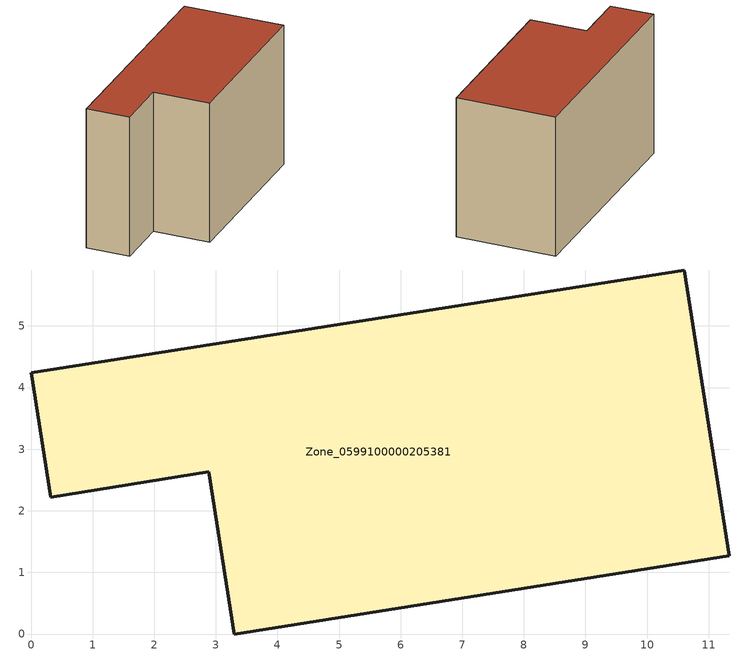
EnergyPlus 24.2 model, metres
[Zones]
Zone_0599100000205381
 floor ground (C_G): 0,4.24 10.61,5.91 11.34,1.27 3.29,0 2.88,2.63 0.32,2.22 z0
 wall outside (C_F): 10.61,5.91 0,4.24 0.32,2.22 2.88,2.63 3.29,0 11.34,1.27 10.61,5.91 z0:6.75
 roof outside (C_R): 11.34,1.27 10.61,5.91 0,4.24 0.32,2.22 2.88,2.63 3.29,0 z6.75
[BUILDING]
Pand.0599100000205381: North Axis=0; Terrain=City; Loads Convergence Tolerance Value=0.04; Temperature Convergence Tolerance Value=0.4; Solar Distribution=FullExterior; Maximum Number of Warmup Days=25; Minimum Number of Warmup Days=1
[Site:Location]
Rotterdam.The.Hague.AP_ZH_NLD Design_Conditions: Latitude=51.96; Longitude=4.45; Time Zone=1; Elevation=-4.5
[SITE:GROUNDTEMPERATURE:BUILDINGSURFACE]
18, 18, 18, 18, 18, 18, 18, 18, 18, 18, 18, 18
[MATERIAL] Thermal Absorptance=0.9; Solar Absorptance=0.7; Visible Absorptance=0.7
Name | Roughness | Thickness | Conductivity | Density | Specific Heat
G.TI.1946 | MediumSmooth | 0.15 | 1 | 540 | 1210
F.TI.1946 | Rough | 0.3 | 0.857143 | 1920 | 840
R.TI.1946 | MediumRough | 0.2 | 0.1 | 1500 | 1000
[CONSTRUCTION]
C_G: G.TI.1946
C_F: F.TI.1946
C_R: R.TI.1946
[ZONE]
Zone_0599100000205381: Type=1; Multiplier=1; Ceiling Height=Autocalculate; Volume=Autocalculate; Floor Area=autocalculate; Part of Total Floor Area=Yes
[ZONEINFILTRATION:DESIGNFLOWRATE]
Infil_Zone_0599100000205381: Zone or ZoneList or Space or SpaceList=Zone_0599100000205381; Schedule=AlwaysOn; Design Flow Rate Calculation Method=Flow/Area; Flow Rate per Floor Area=0.003; Constant Term Coefficient=1; Temperature Term Coefficient=0; Velocity Term Coefficient=0; Velocity Squared Term Coefficient=0
[HVACTEMPLATE:ZONE:IDEALLOADSAIRSYSTEM]
Zone_0599100000205381: Maximum Heating Supply Air Temperature=50; Minimum Cooling Supply Air Temperature=13; Maximum Heating Supply Air Humidity Ratio=0.0156; Minimum Cooling Supply Air Humidity Ratio=0.0077; Heating Limit=NoLimit; Cooling Limit=NoLimit; Dehumidification Control Type=ConstantSensibleHeatRatio; Cooling Sensible Heat Ratio=0.7; Dehumidification Setpoint=60; Humidification Control Type=None; Humidification Setpoint=30; Outdoor Air Method=None; Outdoor Air Flow Rate per Person=0.00944; Outdoor Air Flow Rate per Zone Floor Area=0; Outdoor Air Flow Rate per Zone=0; Demand Controlled Ventilation Type=None; Outdoor Air Economizer Type=NoEconomizer; Heat Recovery Type=None; Sensible Heat Recovery Effectiveness=0.7; Latent Heat Recovery Effectiveness=0.65
[ZONECONTROL:THERMOSTAT]
ThermostatControl_Zone_0599100000205381: Zone or ZoneList=Zone_0599100000205381; Control Type Schedule=DualSetpointControlType; Control 1=Thermostat_Zone_0599100000205381; Temperature Difference Between Cutout And Setpoint=0
[THERMOSTATSETPOINT:DUALSETPOINT]
Thermostat_Zone_0599100000205381: Heating Setpoint Temperature Schedule=HeatingSetpoint_Zone_0599100000205381; Cooling Setpoint Temperature Schedule=CoolingSetpoint_Zone_0599100000205381
[SCHEDULE:COMPACT]
HeatingSetpoint_Zone_0599100000205381: Through: 12/31, For: AllDays, Until: 24:00, 21
CoolingSetpoint_Zone_0599100000205381: Through: 12/31, For: AllDays, Until: 24:00, 24
DualSetpointControlType: Through: 12/31, For: AllDays, Until: 24:00, 4
AlwaysOn: Through: 12/31, For: AllDays, Until: 24:00, 1
